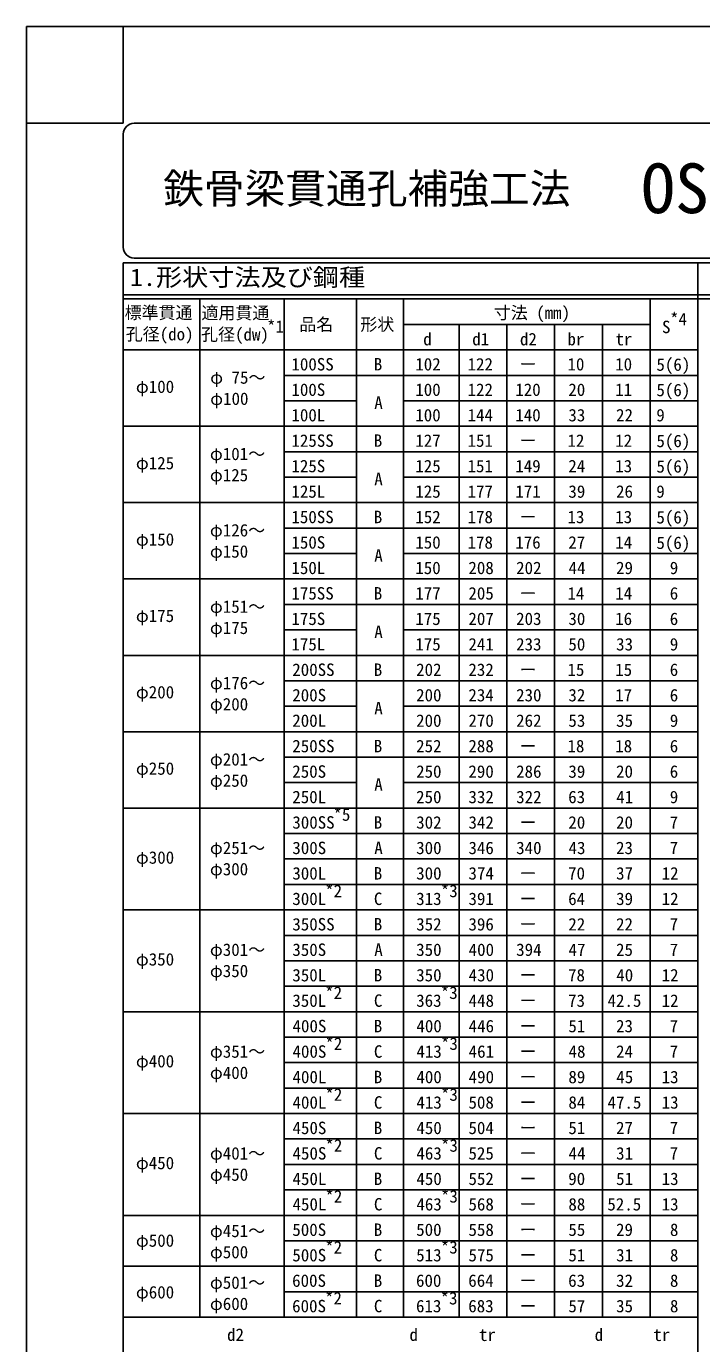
# Model space of a CAD drawing. Units: millimetres, scale not verified. Extents: x -27088 to 3772, y -2667 to 2667.
# Drawn here: x -3772 to -2180, y -438 to 2667 of the extents above; entities that cross this region are included whole.
import ezdxf
from ezdxf.enums import TextEntityAlignment as Align

# ---------------------------------------------------------------- set-up
doc = ezdxf.new("R2010")
doc.units = ezdxf.units.MM
doc.header["$LTSCALE"] = 8
for name, color, linetype in [('0-0_0', 7, 'Continuous'), ('0-2_WAKU', 7, 'Continuous'), ('0-3_SUNPOU', 7, 'Continuous'), ('0-5_MOJI', 7, 'Continuous'), ('0-6_DEFPOINTS', 7, 'Continuous')]:
    doc.layers.add(name, color=color, linetype=linetype)
doc.styles.add('ＭＳ ゴシック', font='')
doc.styles.get('ＭＳ ゴシック').set_extended_font_data('MS Gothic')

msp = doc.modelspace()

# ---------------------------------------------------------------- linework, layer by layer
at = {"layer": '0-0_0'}
for p, q in [((-2189.109, -1038.4), (-2189.109, 2109.376)), ((-3363.3, -375.624), (-3363.3, 2024.376)), ((-3164.109, -375.624), (-3164.109, 2024.376)), ((-2993.493, -375.624), (-2993.493, 2024.376)), ((-2882.859, -375.624), (-2882.859, 2024.376)), ((-2301.609, -375.624), (-2301.609, 2024.376)), ((-2301.609, 1964.376), (-2882.859, 1964.376)), ((-2751.609, -375.624), (-2751.609, 1964.376)), ((-2639.109, -375.624), (-2639.109, 1964.376)), ((-2526.609, -375.624), (-2526.609, 1964.376)), ((-2414.109, -375.624), (-2414.109, 1964.376)), ((-2189.109, 1904.376), (-3543.3, 1904.376)), ((-2189.109, 1844.376), (-3164.109, 1844.376)), ((-2993.493, 1784.376), (-3164.109, 1784.376)), ((-2189.109, 1784.376), (-2882.859, 1784.376)), ((-2189.109, 1724.376), (-3543.3, 1724.376)), ((-2189.109, 1664.376), (-3164.109, 1664.376)), ((-2993.493, 1604.376), (-3164.109, 1604.376)), ((-2189.109, 1604.376), (-2882.859, 1604.376)), ((-2189.109, 1544.376), (-3543.3, 1544.376)), ((-2189.109, 1484.376), (-3164.109, 1484.376)), ((-2993.493, 1424.376), (-3164.109, 1424.376)), ((-2189.109, 1424.376), (-2882.859, 1424.376)), ((-2189.109, 1364.376), (-3543.3, 1364.376)), ((-2189.109, 1304.376), (-3164.109, 1304.376)), ((-2993.493, 1244.376), (-3164.109, 1244.376)), ((-2189.109, 1244.376), (-2882.859, 1244.376)), ((-2189.109, 1184.376), (-3543.3, 1184.376)), ((-2189.109, 1124.376), (-3164.109, 1124.376)), ((-2993.493, 1064.376), (-3164.109, 1064.376)), ((-2189.109, 1064.376), (-2882.859, 1064.376)), ((-2189.109, 1004.376), (-3543.3, 1004.376)), ((-2189.109, 944.376), (-3164.109, 944.376)), ((-2993.493, 884.376), (-3164.109, 884.376)), ((-2189.109, 884.376), (-2882.859, 884.376)), ((-2189.109, 824.376), (-3543.3, 824.376)), ((-2189.109, 764.376), (-3164.109, 764.376)), ((-2189.109, 704.376), (-3164.109, 704.376)), ((-2189.109, 644.376), (-3164.109, 644.376)), ((-2189.109, 584.376), (-3543.3, 584.376)), ((-2189.109, 524.376), (-3164.109, 524.376)), ((-2189.109, 524.376), (-3164.109, 524.376)), ((-2189.109, 464.376), (-3164.109, 464.376)), ((-2189.109, 464.376), (-3164.109, 464.376)), ((-2189.109, 404.376), (-3164.109, 404.376)), ((-2189.109, 404.376), (-3164.109, 404.376)), ((-2189.109, 344.376), (-3543.3, 344.376)), ((-2189.109, 284.376), (-3164.109, 284.376)), ((-2189.109, 224.376), (-3164.109, 224.376)), ((-2189.109, 164.376), (-3164.109, 164.376)), ((-2189.109, 104.376), (-3543.3, 104.376)), ((-2189.109, 44.376), (-3164.109, 44.376)), ((-2189.109, -15.624), (-3164.109, -15.624)), ((-2189.109, -75.624), (-3164.109, -75.624)), ((-2189.109, -135.624), (-3543.3, -135.624)), ((-2189.109, -195.624), (-3164.109, -195.624)), ((-2189.109, -255.624), (-3543.3, -255.624)), ((-2189.109, -315.624), (-3164.109, -315.624)), ((-2189.109, -375.624), (-3543.3, -375.624))]:
    msp.add_line(p, q, dxfattribs=at)
at = {"layer": '0-2_WAKU'}
for p, q in [((-3517.9, 2438.4), (3517.9, 2438.4)), ((-3543.3, 2146.3), (-3543.3, 2413)), ((3517.9, 2120.9), (-3517.9, 2120.9)), ((-3543.3, 2109.376), (3543.3, 2109.376)), ((-3543.3, -2438.4), (-3543.3, 2109.376)), ((-3543.3, 2034.376), (3543.3, 2034.376)), ((-3543.3, 2024.376), (3543.3, 2024.376))]:
    msp.add_line(p, q, dxfattribs=at)
for centre, start, end in [((-3517.9, 2413), 90, 180), ((-3517.9, 2146.3), 180, 270)]:
    msp.add_arc(centre, 25.4, start, end, dxfattribs=at)
at = {"layer": '0-6_DEFPOINTS'}
for p, q in [((-3771.9, 2667), (3771.9, 2667)), ((-3771.9, 2667), (-3771.9, -2667)), ((-3543.3, 2667), (-3543.3, 2438.4)), ((-3771.9, 2438.4), (-3543.3, 2438.4))]:
    msp.add_line(p, q, dxfattribs=at)

# ---------------------------------------------------------------- texts
at = {"layer": '0-0_0', "style": 'ＭＳ ゴシック'}
for s, height, p in [('OSリング 工法設計施工標準図', 117.3, (-2322.675, 2191.433)), ('鉄骨梁貫通孔補強工法', 70.38, (-3449.394, 2228.382)), ('標準貫通', 29.33, (-3540.202, 1968.797)), ('適用貫通', 29.33, (-3359.121, 1968.188)), ('寸法 (mm)', 29.33, (-2669.937, 1968.492)), ('*4', 29.33, (-2254.427, 1953.542)), ('孔径(do)', 29.33, (-3537.537, 1918.035)), ('孔径(dw)', 29.33, (-3360.035, 1917.426)), ('*1', 29.33, (-3204.629, 1935.926)), ('品名', 29.33, (-3128.497, 1940.927)), ('形状', 29.33, (-2984.517, 1940.927)), ('S', 29.33, (-2273.386, 1935.042)), ('d', 29.33, (-2836.37, 1906.299)), ('d1', 29.33, (-2720.862, 1906.299)), ('d2', 29.33, (-2608.362, 1906.299)), ('br', 29.33, (-2496.319, 1906.299)), ('tr', 29.33, (-2383.362, 1906.299)), ('100SS', 29.33, (-3147.035, 1847.079)), ('B', 29.33, (-2952.922, 1847.079)), ('102', 29.33, (-2855.046, 1847.079)), ('122', 29.33, (-2731.845, 1847.079)), ('ー', 29.33, (-2609.368, 1847.079)), ('10', 29.33, (-2496.301, 1847.079)), ('10', 29.33, (-2383.801, 1847.079)), ('5(6)', 29.33, (-2286.629, 1846.318)), ('φ 75～', 29.33, (-3338.476, 1815.815)), ('φ100', 29.33, (-3513.647, 1794.136)), ('φ100', 29.33, (-3338.476, 1765.815)), ('100S', 29.33, (-3147.035, 1787.079)), ('100', 29.33, (-2855.046, 1787.079)), ('122', 29.33, (-2731.845, 1787.079)), ('120', 29.33, (-2619.345, 1787.079)), ('20', 29.33, (-2494.321, 1787.079)), ('11', 29.33, (-2383.801, 1787.079)), ('5(6)', 29.33, (-2286.629, 1786.318)), ('A', 29.33, (-2951.703, 1756.457)), ('100L', 29.33, (-3147.035, 1727.079)), ('100', 29.33, (-2855.046, 1727.079)), ('144', 29.33, (-2731.845, 1727.079)), ('140', 29.33, (-2619.345, 1727.079)), ('33', 29.33, (-2494.169, 1727.079)), ('22', 29.33, (-2381.821, 1727.079)), ('9', 29.33, (-2286.933, 1727.079)), ('125SS', 29.33, (-3147.035, 1667.079)), ('B', 29.33, (-2952.922, 1667.079)), ('127', 29.33, (-2855.046, 1667.079)), ('151', 29.33, (-2731.845, 1667.079)), ('ー', 29.33, (-2609.368, 1667.079)), ('12', 29.33, (-2496.301, 1667.079)), ('12', 29.33, (-2383.801, 1667.079)), ('5(6)', 29.33, (-2286.629, 1666.318)), ('φ125', 29.33, (-3513.647, 1614.136)), ('φ101～', 29.33, (-3339.176, 1635.815)), ('125S', 29.33, (-3147.035, 1607.079)), ('5(6)', 29.33, (-2286.629, 1606.318)), ('φ125', 29.33, (-3339.176, 1585.815)), ('125', 29.33, (-2855.046, 1607.079)), ('151', 29.33, (-2731.845, 1607.079)), ('149', 29.33, (-2619.345, 1607.079)), ('24', 29.33, (-2494.321, 1607.079)), ('13', 29.33, (-2383.801, 1607.079)), ('125L', 29.33, (-3147.035, 1547.079)), ('A', 29.33, (-2951.703, 1576.457)), ('125', 29.33, (-2855.046, 1547.079)), ('177', 29.33, (-2731.845, 1547.079)), ('171', 29.33, (-2619.345, 1547.079)), ('39', 29.33, (-2494.169, 1547.079)), ('26', 29.33, (-2381.821, 1547.079)), ('9', 29.33, (-2286.933, 1547.079)), ('150SS', 29.33, (-3147.035, 1487.079)), ('B', 29.33, (-2952.922, 1487.079)), ('152', 29.33, (-2855.046, 1487.079)), ('178', 29.33, (-2731.845, 1487.079)), ('13', 29.33, (-2496.301, 1487.079)), ('13', 29.33, (-2383.801, 1487.079)), ('5(6)', 29.33, (-2286.629, 1486.318)), ('φ126～', 29.33, (-3339.176, 1455.815)), ('ー', 29.33, (-2609.368, 1487.079)), ('φ150', 29.33, (-3513.647, 1434.136)), ('150S', 29.33, (-3147.035, 1427.079)), ('150', 29.33, (-2855.046, 1427.079)), ('178', 29.33, (-2731.845, 1427.079)), ('176', 29.33, (-2619.345, 1427.079)), ('27', 29.33, (-2494.321, 1427.079)), ('14', 29.33, (-2383.801, 1427.079)), ('5(6)', 29.33, (-2286.629, 1426.318)), ('φ150', 29.33, (-3339.176, 1405.815)), ('A', 29.33, (-2951.703, 1396.457)), ('150L', 29.33, (-3147.035, 1367.079)), ('150', 29.33, (-2855.046, 1367.079)), ('208', 29.33, (-2729.865, 1367.079)), ('202', 29.33, (-2617.365, 1367.079)), ('44', 29.33, (-2493.712, 1367.079)), ('29', 29.33, (-2381.821, 1367.079)), ('9', 29.33, (-2255.075, 1367.079)), ('175SS', 29.33, (-3147.035, 1307.079)), ('B', 29.33, (-2952.922, 1307.079)), ('177', 29.33, (-2855.046, 1307.079)), ('205', 29.33, (-2729.865, 1307.079)), ('14', 29.33, (-2496.301, 1307.079)), ('14', 29.33, (-2383.801, 1307.079)), ('6', 29.33, (-2255.227, 1307.079)), ('φ151～', 29.33, (-3339.176, 1275.815)), ('ー', 29.33, (-2609.368, 1307.079)), ('φ175', 29.33, (-3513.647, 1254.136)), ('175S', 29.33, (-3147.035, 1247.079)), ('175', 29.33, (-2855.046, 1247.079)), ('207', 29.33, (-2729.865, 1247.079)), ('203', 29.33, (-2617.365, 1247.079)), ('30', 29.33, (-2494.169, 1247.079)), ('16', 29.33, (-2383.801, 1247.079)), ('6', 29.33, (-2255.227, 1247.079)), ('φ175', 29.33, (-3339.176, 1225.815)), ('A', 29.33, (-2951.703, 1216.457)), ('175L', 29.33, (-3147.035, 1187.079)), ('175', 29.33, (-2855.046, 1187.079)), ('241', 29.33, (-2729.865, 1187.079)), ('233', 29.33, (-2617.365, 1187.079)), ('50', 29.33, (-2494.169, 1187.079)), ('33', 29.33, (-2381.669, 1187.079)), ('9', 29.33, (-2255.075, 1187.079)), ('200SS', 29.33, (-3145.055, 1127.079)), ('B', 29.33, (-2952.922, 1127.079)), ('202', 29.33, (-2853.067, 1127.079)), ('232', 29.33, (-2729.865, 1127.079)), ('ー', 29.33, (-2609.368, 1127.079)), ('15', 29.33, (-2496.301, 1127.079)), ('15', 29.33, (-2383.801, 1127.079)), ('6', 29.33, (-2255.227, 1127.079)), ('φ176～', 29.33, (-3339.176, 1095.815)), ('φ200', 29.33, (-3513.647, 1074.136)), ('200S', 29.33, (-3145.055, 1067.079)), ('200', 29.33, (-2853.067, 1067.079)), ('234', 29.33, (-2729.865, 1067.079)), ('230', 29.33, (-2617.365, 1067.079)), ('32', 29.33, (-2494.169, 1067.079)), ('17', 29.33, (-2383.801, 1067.079)), ('6', 29.33, (-2255.227, 1067.079)), ('φ200', 29.33, (-3339.176, 1045.815)), ('A', 29.33, (-2951.703, 1036.457)), ('200L', 29.33, (-3145.055, 1007.079)), ('200', 29.33, (-2853.067, 1007.079)), ('270', 29.33, (-2729.865, 1007.079)), ('262', 29.33, (-2617.365, 1007.079)), ('53', 29.33, (-2494.169, 1007.079)), ('35', 29.33, (-2381.669, 1007.079)), ('9', 29.33, (-2255.075, 1007.079)), ('250SS', 29.33, (-3145.055, 947.079)), ('B', 29.33, (-2952.922, 947.079)), ('252', 29.33, (-2853.067, 947.079)), ('288', 29.33, (-2729.865, 947.079)), ('ー', 29.33, (-2609.368, 947.079)), ('18', 29.33, (-2496.301, 947.079)), ('18', 29.33, (-2383.801, 947.079)), ('6', 29.33, (-2255.227, 947.079)), ('φ250', 29.33, (-3513.647, 894.136)), ('φ201～', 29.33, (-3339.176, 915.815)), ('φ250', 29.33, (-3339.176, 865.815)), ('250S', 29.33, (-3145.055, 887.079)), ('250', 29.33, (-2853.067, 887.079)), ('290', 29.33, (-2729.865, 887.079)), ('286', 29.33, (-2617.365, 887.079)), ('39', 29.33, (-2494.169, 887.079)), ('20', 29.33, (-2381.821, 887.079)), ('6', 29.33, (-2255.227, 887.079)), ('A', 29.33, (-2951.703, 856.457)), ('250L', 29.33, (-3145.055, 827.079)), ('250', 29.33, (-2853.067, 827.079)), ('332', 29.33, (-2729.713, 827.079)), ('322', 29.33, (-2617.213, 827.079)), ('63', 29.33, (-2494.626, 827.079)), ('41', 29.33, (-2381.212, 827.079)), ('9', 29.33, (-2255.075, 827.079)), ('*5', 29.33, (-3047.974, 785.579)), ('300SS', 29.33, (-3144.903, 767.079)), ('B', 29.33, (-2952.922, 767.079)), ('302', 29.33, (-2852.914, 767.079)), ('342', 29.33, (-2729.713, 767.079)), ('ー', 29.33, (-2609.368, 767.079)), ('20', 29.33, (-2494.321, 767.079)), ('20', 29.33, (-2381.821, 767.079)), ('7', 29.33, (-2255.532, 767.079)), ('300S', 29.33, (-3144.903, 707.079)), ('φ300', 29.33, (-3513.647, 684.381)), ('φ251～', 29.33, (-3339.176, 707.079)), ('A', 29.33, (-2951.703, 707.079)), ('300', 29.33, (-2852.914, 707.079)), ('346', 29.33, (-2729.713, 707.079)), ('340', 29.33, (-2617.213, 707.079)), ('43', 29.33, (-2493.712, 707.079)), ('23', 29.33, (-2381.821, 707.079)), ('7', 29.33, (-2255.532, 707.079)), ('φ300', 29.33, (-3339.176, 657.079)), ('300L', 29.33, (-3144.903, 647.079)), ('B', 29.33, (-2952.922, 647.079)), ('300', 29.33, (-2852.914, 647.079)), ('374', 29.33, (-2729.713, 647.079)), ('70', 29.33, (-2494.93, 647.079)), ('37', 29.33, (-2381.669, 647.079)), ('12', 29.33, (-2274.307, 647.079)), ('ー', 29.33, (-2609.368, 647.079)), ('300L', 29.33, (-3144.903, 587.079)), ('*2', 29.33, (-3067.466, 605.579)), ('C', 29.33, (-2952.617, 587.079)), ('313', 29.33, (-2852.914, 587.079)), ('*3', 29.33, (-2794.97, 605.579)), ('391', 29.33, (-2729.713, 587.079)), ('64', 29.33, (-2494.626, 587.079)), ('39', 29.33, (-2381.669, 587.079)), ('12', 29.33, (-2274.307, 587.079)), ('ー', 29.33, (-2609.368, 587.079)), ('350SS', 29.33, (-3144.903, 527.079)), ('B', 29.33, (-2952.922, 527.079)), ('352', 29.33, (-2852.914, 527.079)), ('396', 29.33, (-2729.713, 527.079)), ('22', 29.33, (-2494.321, 527.079)), ('22', 29.33, (-2381.821, 527.079)), ('7', 29.33, (-2255.532, 527.079)), ('ー', 29.33, (-2609.368, 527.079)), ('φ301～', 29.33, (-3339.176, 467.079)), ('350S', 29.33, (-3144.903, 467.079)), ('A', 29.33, (-2951.703, 467.079)), ('350', 29.33, (-2852.914, 467.079)), ('400', 29.33, (-2729.256, 467.079)), ('394', 29.33, (-2617.213, 467.079)), ('47', 29.33, (-2493.712, 467.079)), ('25', 29.33, (-2381.821, 467.079)), ('7', 29.33, (-2255.532, 467.079)), ('φ350', 29.33, (-3513.647, 444.381)), ('φ350', 29.33, (-3339.176, 417.079)), ('350L', 29.33, (-3144.903, 407.079)), ('B', 29.33, (-2952.922, 407.079)), ('350', 29.33, (-2852.914, 407.079)), ('430', 29.33, (-2729.256, 407.079)), ('78', 29.33, (-2494.93, 407.079)), ('40', 29.33, (-2381.212, 407.079)), ('12', 29.33, (-2274.307, 407.079)), ('*2', 29.33, (-3067.466, 365.579)), ('*3', 29.33, (-2794.97, 365.579)), ('ー', 29.33, (-2609.368, 407.079)), ('350L', 29.33, (-3144.903, 347.079)), ('C', 29.33, (-2952.617, 347.079)), ('363', 29.33, (-2852.914, 347.079)), ('448', 29.33, (-2729.256, 347.079)), ('ー', 29.33, (-2609.368, 347.079)), ('73', 29.33, (-2494.93, 347.079)), ('42.5', 29.33, (-2401.86, 347.079)), ('12', 29.33, (-2274.307, 347.079)), ('400S', 29.33, (-3144.446, 287.079)), ('B', 29.33, (-2952.922, 287.079)), ('400', 29.33, (-2852.457, 287.079)), ('446', 29.33, (-2729.256, 287.079)), ('ー', 29.33, (-2609.368, 287.079)), ('51', 29.33, (-2494.169, 287.079)), ('23', 29.33, (-2381.821, 287.079)), ('7', 29.33, (-2255.532, 287.079)), ('*2', 29.33, (-3067.009, 245.579)), ('*3', 29.33, (-2794.513, 245.579)), ('φ351～', 29.33, (-3339.176, 227.079)), ('400S', 29.33, (-3144.446, 227.079)), ('C', 29.33, (-2952.617, 227.079)), ('413', 29.33, (-2852.457, 227.079)), ('461', 29.33, (-2729.256, 227.079)), ('ー', 29.33, (-2609.368, 227.079)), ('48', 29.33, (-2493.712, 227.079)), ('24', 29.33, (-2381.821, 227.079)), ('7', 29.33, (-2255.532, 227.079)), ('φ400', 29.33, (-3513.647, 204.381)), ('φ400', 29.33, (-3339.176, 177.079)), ('400L', 29.33, (-3144.446, 167.079)), ('B', 29.33, (-2952.922, 167.079)), ('400', 29.33, (-2852.457, 167.079)), ('490', 29.33, (-2729.256, 167.079)), ('ー', 29.33, (-2609.368, 167.079)), ('89', 29.33, (-2494.169, 167.079)), ('45', 29.33, (-2381.212, 167.079)), ('13', 29.33, (-2274.307, 167.079)), ('*2', 29.33, (-3067.009, 125.579)), ('*3', 29.33, (-2794.513, 125.579)), ('400L', 29.33, (-3144.446, 107.079)), ('C', 29.33, (-2952.617, 107.079)), ('413', 29.33, (-2852.457, 107.079)), ('508', 29.33, (-2729.713, 107.079)), ('ー', 29.33, (-2609.368, 107.079)), ('84', 29.33, (-2494.169, 107.079)), ('47.5', 29.33, (-2401.86, 107.079)), ('13', 29.33, (-2274.307, 107.079)), ('450S', 29.33, (-3144.446, 47.079)), ('B', 29.33, (-2952.922, 47.079)), ('450', 29.33, (-2852.457, 47.079)), ('504', 29.33, (-2729.713, 47.079)), ('ー', 29.33, (-2609.368, 47.079)), ('51', 29.33, (-2494.169, 47.079)), ('27', 29.33, (-2381.821, 47.079)), ('7', 29.33, (-2255.532, 47.079)), ('*2', 29.33, (-3067.009, 5.579)), ('*3', 29.33, (-2794.513, 5.579)), ('φ450', 29.33, (-3513.647, -35.619)), ('φ401～', 29.33, (-3339.176, -12.921)), ('450S', 29.33, (-3144.446, -12.921)), ('C', 29.33, (-2952.617, -12.921)), ('463', 29.33, (-2852.457, -12.921)), ('525', 29.33, (-2729.713, -12.921)), ('ー', 29.33, (-2609.368, -12.921)), ('44', 29.33, (-2493.712, -12.921)), ('31', 29.33, (-2381.669, -12.921)), ('7', 29.33, (-2255.532, -12.921)), ('φ450', 29.33, (-3339.176, -62.921)), ('450L', 29.33, (-3144.446, -72.921)), ('B', 29.33, (-2952.922, -72.921)), ('450', 29.33, (-2852.457, -72.921)), ('552', 29.33, (-2729.713, -72.921)), ('ー', 29.33, (-2609.368, -72.921)), ('90', 29.33, (-2494.474, -72.921)), ('51', 29.33, (-2381.669, -72.921)), ('13', 29.33, (-2274.307, -72.921)), ('*2', 29.33, (-3067.009, -114.421)), ('*3', 29.33, (-2794.513, -114.421)), ('450L', 29.33, (-3144.446, -132.921)), ('C', 29.33, (-2952.617, -132.921)), ('463', 29.33, (-2852.457, -132.921)), ('568', 29.33, (-2729.713, -132.921)), ('ー', 29.33, (-2609.368, -132.921)), ('88', 29.33, (-2494.169, -132.921)), ('52.5', 29.33, (-2402.316, -132.921)), ('13', 29.33, (-2274.307, -132.921)), ('500S', 29.33, (-3144.903, -192.921)), ('B', 29.33, (-2952.922, -192.921)), ('500', 29.33, (-2852.914, -192.921)), ('558', 29.33, (-2729.713, -192.921)), ('29', 29.33, (-2381.821, -192.921)), ('8', 29.33, (-2254.77, -192.921)), ('φ500', 29.33, (-3513.647, -218.398)), ('φ451～', 29.33, (-3339.176, -195.701)), ('ー', 29.33, (-2609.368, -192.921)), ('55', 29.33, (-2494.169, -192.921)), ('φ500', 29.33, (-3339.176, -245.701)), ('500S', 29.33, (-3144.903, -252.921)), ('*2', 29.33, (-3067.466, -234.421)), ('C', 29.33, (-2952.617, -252.921)), ('513', 29.33, (-2852.914, -252.921)), ('*3', 29.33, (-2794.97, -234.421)), ('575', 29.33, (-2729.713, -252.921)), ('51', 29.33, (-2494.169, -252.921)), ('31', 29.33, (-2381.669, -252.921)), ('8', 29.33, (-2254.77, -252.921)), ('ー', 29.33, (-2609.368, -252.921)), ('600S', 29.33, (-3145.36, -312.921)), ('B', 29.33, (-2952.922, -312.921)), ('600', 29.33, (-2853.371, -312.921)), ('664', 29.33, (-2730.17, -312.921)), ('63', 29.33, (-2494.626, -312.921)), ('32', 29.33, (-2381.669, -312.921)), ('8', 29.33, (-2254.77, -312.921)), ('φ600', 29.33, (-3513.647, -340.251)), ('φ501～', 29.33, (-3339.176, -317.554)), ('ー', 29.33, (-2609.368, -312.921)), ('φ600', 29.33, (-3339.176, -367.554)), ('600S', 29.33, (-3145.36, -372.921)), ('*2', 29.33, (-3067.923, -354.421)), ('C', 29.33, (-2952.617, -372.921)), ('613', 29.33, (-2853.371, -372.921)), ('*3', 29.33, (-2795.427, -354.421)), ('683', 29.33, (-2730.17, -372.921)), ('57', 29.33, (-2494.169, -372.921)), ('35', 29.33, (-2381.669, -372.921)), ('8', 29.33, (-2254.77, -372.921)), ('ー', 29.33, (-2609.368, -372.921))]:
    msp.add_text(s, height=height, dxfattribs=at).set_placement(p, align=Align.BOTTOM_LEFT)
at = {"layer": '0-3_SUNPOU', "style": 'ＭＳ ゴシック'}
for s, p in [('d2', (-3298.736, -440.395)), ('d', (-2868.823, -440.395)), ('d', (-2432.182, -440.395)), ('tr', (-2704.903, -440.599)), ('tr', (-2293.981, -440.599))]:
    msp.add_text(s, height=29.33, dxfattribs=at).set_placement(p, align=Align.BOTTOM_LEFT)
at = {"layer": '0-5_MOJI', "style": 'ＭＳ ゴシック', "width": 1.1}
msp.add_text('1.形状寸法及び鋼種', height=41.06, dxfattribs=at).set_placement((-3527.68, 2042.7), align=Align.BOTTOM_LEFT)

doc.saveas('drawing.dxf')
